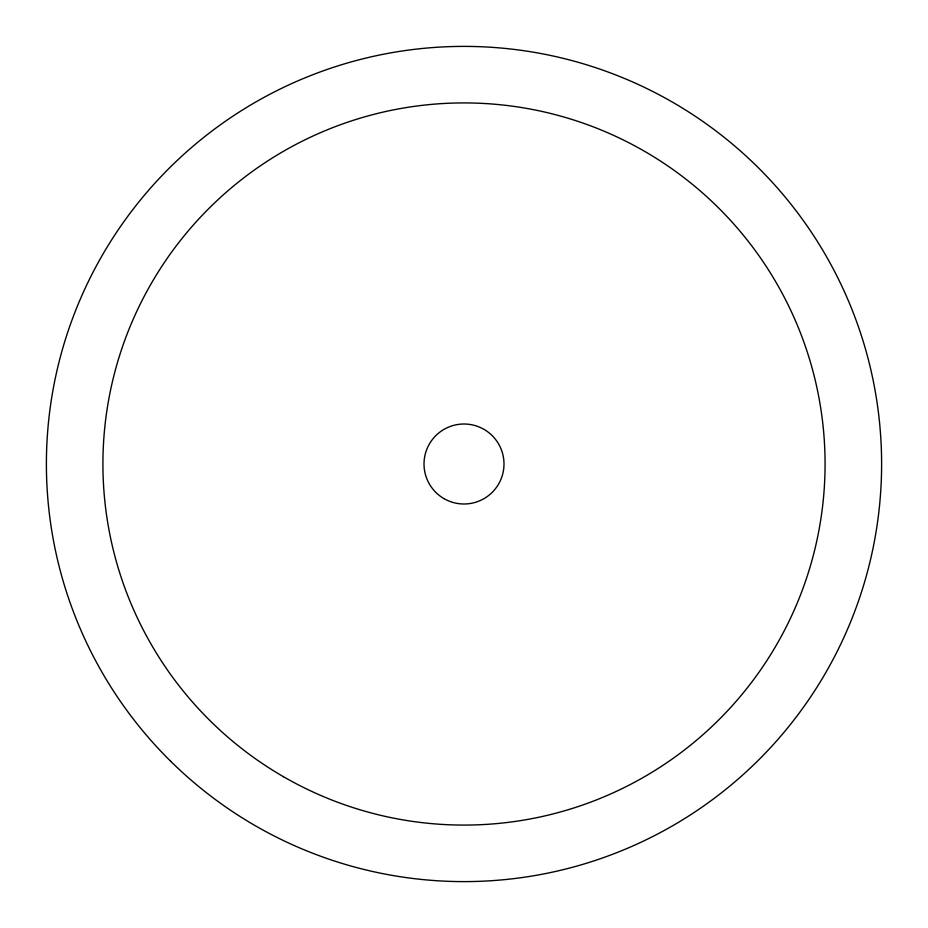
<?xml version="1.0" encoding="UTF-8"?>
<svg xmlns="http://www.w3.org/2000/svg" width="928" height="928" viewBox="0 0 928 928"><rect width="100%" height="100%" fill="white"/><g stroke="black" fill="none" stroke-linecap="round" stroke-linejoin="round"><path stroke-width="1.39" d="M170.624 761.204A417.612 417.612 0 0 0 868.074 569.467A417.612 417.612 0 0 0 353.301 61.329A417.612 417.612 0 0 0 170.624 761.204M283.458 776.701A361.073 361.073 0 0 0 825.073 464A361.073 361.073 0 0 0 283.458 151.299A361.073 361.073 0 0 0 283.458 776.701M443.944 498.603A39.997 39.997 0 0 0 503.997 464.07A39.997 39.997 0 0 0 444.071 429.328A39.997 39.997 0 0 0 443.944 498.603"/></g></svg>
